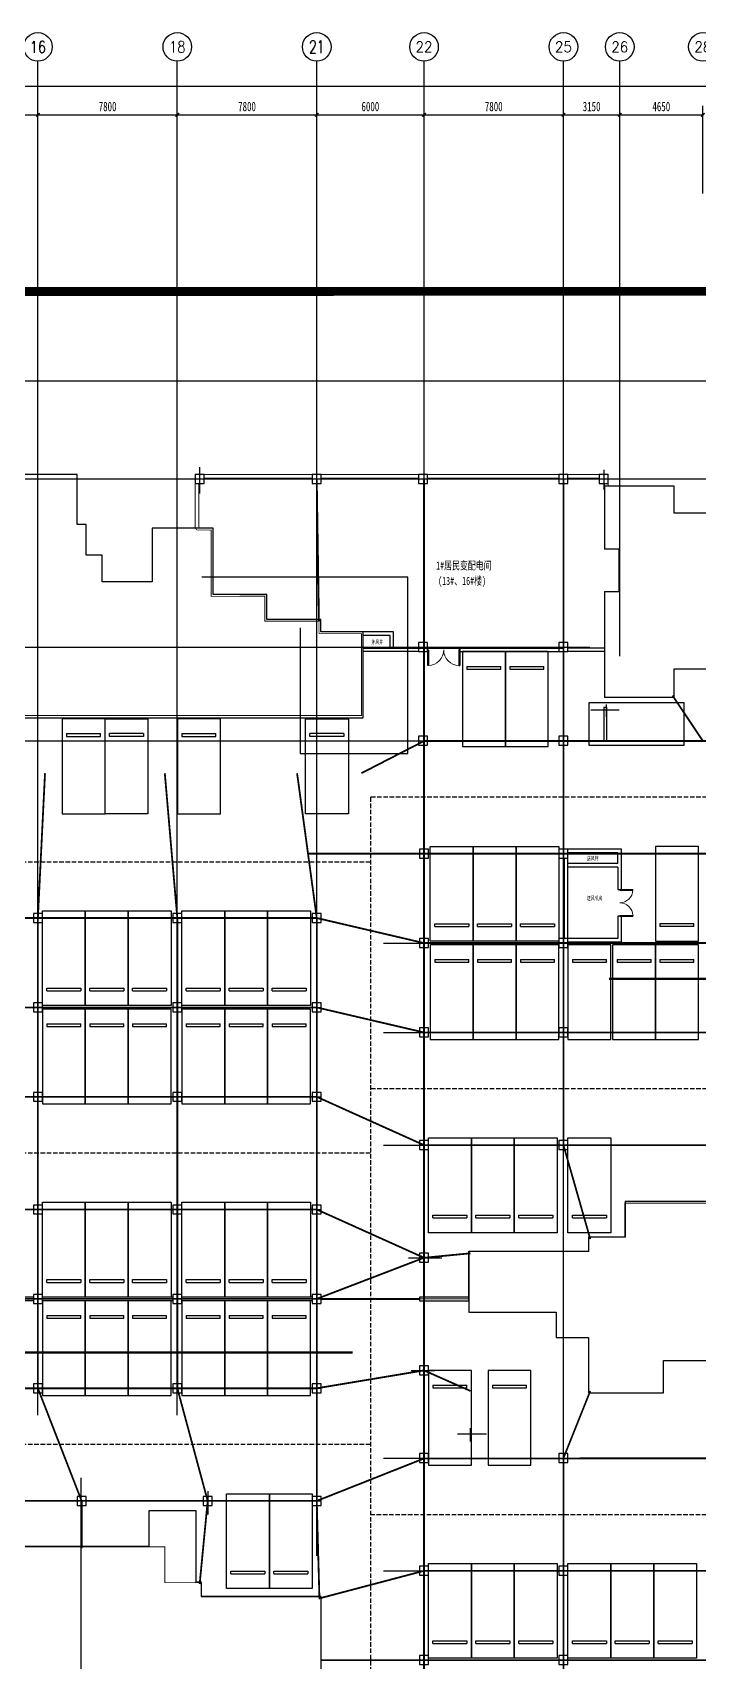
# Model space of a CAD drawing. Extents: x 64025 to 333417, y 2935 to 166261.
# Drawn here: x 131804 to 169050, y 75167 to 166261 of the extents above; entities that cross this region are included whole.
import ezdxf
from ezdxf.enums import TextEntityAlignment as Align

# ---------------------------------------------------------------- set-up
doc = ezdxf.new("R2010")
doc.units = 0
doc.header["$LTSCALE"] = 1000
doc.header["$MEASUREMENT"] = 0
for name, pattern in [('__DASH', [0.35, 0.25, -0.1]), ('DASH', [0.35, 0.25, -0.1]), ('DOTE', [2.42, 2, -0.2, 0.02, -0.2])]:
    doc.linetypes.add(name, pattern=pattern)
for name, color, linetype in [('AXIS', 3, 'Continuous'), ('AXIS_TEXT', 7, 'Continuous'), ('COLUMN', 9, 'Continuous'), ('DOTE', 1, 'Continuous'), ('NT-PY', 1, 'Continuous'), ('NT-加压送风', 6, 'Continuous'), ('PUB_TEXT', 7, 'Continuous'), ('WALL', 9, 'Continuous'), ('WINDOW', 4, 'Continuous'), ('住宅楼', 30, 'Continuous'), ('普通机动车位', 143, 'Continuous'), ('梁布置', 2, 'Continuous'), ('车行线', 2, 'Continuous'), ('道路红线', 7, 'Continuous'), ('防火分区', 4, 'Continuous'), ('防火卷帘', 6, 'Continuous')]:
    doc.layers.add(name, color=color, linetype=linetype)
doc.layers.add('挡土墙', color=2, linetype='Continuous', lineweight=9)
doc.styles.add('_TCH_AXIS', font='COMPLEX', dxfattribs={"bigfont": 'GBCBIG'})
doc.styles.add('COMPLEX', font='COMPLEX')
doc.styles.add('黑体', font='simhei.ttf', dxfattribs={"width": 0.7})
doc.styles.add('黑体_T3', font='simhei.ttf', dxfattribs={"width": 0.7})
doc.dimstyles.new('_TCH_ARCH&&200', dxfattribs={"dimtxt": 522.78481, "dimasz": 200, "dimexe": 500, "dimexo": 600, "dimgap": 200, "dimtad": 1, "dimdec": 0, "dimzin": 0, "dimdsep": 46, "dimtxsty": '黑体_T3', "dimblk": 'ARCHTICK', "dimcen": 0.09, "dimclrt": 7, "dimazin": 2, "dimtfac": 1, "dimtdec": 0, "dimtix": 1, "dimtmove": 2, "dimatfit": 3, "dimfxl": 0, "dimtolj": 1, "dimtzin": 0, "dimarcsym": 0})

# ---------------------------------------------------------------- blocks, each defined once
blk = doc.blocks.new('ptcw')
at = {"layer": '普通机动车位', "color": 251, "ltscale": 10}
for p, q in [((344174, 107795), (344174, 107645)), ((344174, 107795), (346074, 107795)), ((344174, 107645), (346074, 107645)), ((346074, 107645), (346074, 107795))]:
    blk.add_line(p, q, dxfattribs=at)
blk.add_lwpolyline([(346324, 108620), (343924, 108620), (343924, 103320), (346324, 103320)], close=True, dxfattribs=at)
blk = doc.blocks.new('766667')
at = {"layer": '车行线', "linetype": '__DASH'}
for p, q in [((1732017, -666961), (1732017, -755143)), ((1805796, -666961), (1732017, -666961)), ((1732017, -670593), (1666641, -670593)), ((1805796, -683261), (1732017, -683261)), ((1732017, -686861), (1669267, -686861)), ((1732017, -703161), (1671667, -703161)), ((1732017, -707061), (1805796, -707061))]:
    blk.add_line(p, q, dxfattribs=at)
blk = doc.blocks.new('5#住宅楼')
at = {"layer": 'DOTE'}
for p, q in [((0, -2161), (0, 1826)), ((-3000, 0), (7678, 0))]:
    blk.add_line(p, q, dxfattribs=at)
at = {"layer": '住宅楼'}
blk.add_lwpolyline([(43650, 10601), (35250, 10600), (35250, 8600), (33200, 8600), (33200, 7800), (20000, 7800), (20000, 8600), (17950, 8600), (17950, 10600), (8650, 10600), (8650, 8600), (6600, 8600), (6600, 7800), (-1000, 7800), (-1000, 1599), (-100, 1599), (-100, -100), (6800, -100), (6800, -100), (9900, -100), (9900, -100), (16700, -100), (16700, -100), (19800, -100), (19800, -100), (26700, -100), (26700, 3000), (31400, 3000), (31400, -100), (33400, -100), (33400, -100), (36700, -100), (36700, 1000), (46300, 1000), (46300, 3000), (53300, 3000), (53300, 7800), (46600, 7800), (46600, 8600), (46300, 8600), (46300, 12600), (43650, 12600)], close=True, dxfattribs=at)
blk = doc.blocks.new('12#住宅楼')
at = {"layer": 'DOTE'}
for p, q in [((-720, 0), (890, 0)), ((0, -427), (0, 329))]:
    blk.add_line(p, q, dxfattribs=at)
at = {"layer": '住宅楼'}
blk.add_lwpolyline([(15950, 3700), (19800, 3700), (19800, 2300), (23200, 2300), (23200, 3700), (26700, 3700), (26700, 10200), (20000, 10200), (20000, 11000), (17950, 11000), (17950, 13001), (16600, 13001), (16600, 13000), (8650, 13000), (8650, 11000), (6600, 11000), (6600, 10200), (-100, 10200), (-100, 8850), (-100, 8850), (-100, 6800), (4800, 6800), (4800, 5400), (6600, 5400), (6600, 2300), (10800, 2300), (10800, 4100), (15950, 4100)], close=True, dxfattribs=at)
blk = doc.blocks.new('13#住宅楼')
at = {"layer": 'DOTE'}
for p, q in [((1265, 0), (-1018, 0)), ((0, -486), (0, 561))]:
    blk.add_line(p, q, dxfattribs=at)
at = {"layer": '住宅楼'}
blk.add_lwpolyline([(-100, 3100), (39400, 3100), (39400, 800), (41500, 800), (41500, 3100), (65100, 3100), (65100, 7900), (62724, 7900), (62724, 8600), (59700, 8600), (59700, 10000), (56700, 10000), (56700, 13700), (53300, 13700), (53300, 10700), (50500, 10700), (50500, 12200), (49600, 12200), (49600, 13900), (49100, 13900), (49100, 16700), (41600, 16700), (41600, 13900), (40597, 13900), (40600, 10000), (35750, 10000), (35750, 8900), (34600, 8900), (34600, 8900), (30400, 8900), (30400, 8900), (29250, 8900), (29250, 10000), (24400, 10000), (24403, 13900), (23400, 13900), (23400, 16700), (15900, 16700), (15900, 13900), (15400, 13900), (15400, 12200), (14500, 12200), (14500, 10700), (11700, 10700), (11700, 13700), (8300, 13700), (8300, 10000), (6100, 10000), (6100, 7900), (-1000, 7900), (-1000, 4500), (-100, 4500)], close=True, dxfattribs=at)
blk = doc.blocks.new('第一防火分区')
at = {"layer": '防火分区', "color": 6, "const_width": 50}
for points in [[(62700, 4570), (65076, 4570), (65076, 0), (41476, 0), (41476, -2300), (39578, -2300), (39578, 0), (0, 0), (0, -16595), (2326, -16595), (2326, -32880), (4726, -32880), (4726, -32630), (71056, -32630), (71056, -32132), (71056, -29981), (77777, -29981), (77777, -29181), (79806, -29181), (79806, -27281), (89006, -27281)], [(97577, 2615), (82577, 2615), (82577, 1015), (78677, 1015), (78677, 6915), (79477, 6915), (79477, 9315), (78677, 9315), (78677, 12815), (78877, 12815), (78877, 13470), (55776, 13470), (55776, 10470), (55876, 10370), (56676, 10370), (56676, 6659), (59676, 6667), (59676, 5270), (62700, 5270), (62700, 4570)]]:
    blk.add_lwpolyline(points, dxfattribs=at)
blk = doc.blocks.new('15#住宅楼')
at = {"layer": 'DOTE'}
for p, q in [((1744374, -524193), (1745957, -524193)), ((1745241, -524588), (1745241, -523890))]:
    blk.add_line(p, q, dxfattribs=at)
at = {"layer": '住宅楼'}
blk.add_lwpolyline([(1771641, -511693), (1764041, -511693), (1764041, -513193), (1759891, -513193), (1759891, -510393), (1753191, -510393), (1753191, -513193), (1749041, -513193), (1749041, -511693), (1745141, -511693), (1745141, -515193), (1745941, -515193), (1745941, -517593), (1745141, -517593), (1745141, -523493), (1749041, -523493), (1749041, -521893), (1764041, -521893), (1764041, -523493), (1771641, -523493), (1771641, -521893), (1786641, -521893), (1786641, -523493), (1794541, -523493), (1794541, -521893), (1809541, -521893), (1809541, -523493), (1813441, -523493), (1813441, -517593), (1812641, -517593), (1812641, -515193), (1813441, -515193), (1813441, -511693), (1809541, -511693), (1809541, -513193), (1805391, -513193), (1805391, -510393), (1798691, -510393), (1798691, -513193), (1794541, -513193), (1794541, -510793), (1786641, -510793), (1786641, -513193), (1782491, -513193), (1782491, -510393), (1775791, -510393), (1775791, -513193), (1771641, -513193)], close=True, dxfattribs=at)
blk = doc.blocks.new('第三防火分区')
at = {"layer": '防火分区', "color": 6, "const_width": 50}
blk.add_lwpolyline([(38940, -24550), (41500, -24550), (41500, -23450), (51100, -23450), (51100, -21450), (58100, -21450), (58100, -16673), (51400, -16673), (51400, -15873), (51050, -15873), (49350, -15873), (49350, -13870), (48450, -13870), (40049, -13877), (40050, -15874), (38000, -15874), (38000, -16672), (24798, -16673), (24798, -15873), (22748, -15873), (22748, -13873), (13448, -13873), (13448, -15874), (11398, -15874), (11398, -16674), (3800, -16675), (3800, -16965), (200, -16975), (200, -250), (0, -250), (0, 0), (66329, 0), (66329, 498), (66329, 2649), (73050, 2649), (73050, 3449), (75079, 3449), (75079, 5350), (84279, 5350), (84279, 3483), (86429, 3483), (86429, 2683), (93129, 2683), (93129, 2201), (99528, 2200), (99528, -3216), (103331, -3216), (103331, -5600), (102850, -5600), (102850, -36194), (102850, -37800), (98650, -37800), (98650, -41100), (95950, -41100), (95950, -39700), (95950, -39700), (95950, -37193), (94228, -37193), (94228, -36493), (84528, -36493), (84528, -35293), (82628, -35293), (82628, -31593), (79728, -31593), (79728, -35293), (77828, -35293), (77828, -36493), (68250, -36493), (68250, -37193), (66350, -37193), (66350, -40124), (52450, -40124), (52450, -32424), (11399, -32424), (11399, -24550), (11601, -24550), (11600, -24550), (14700, -24550), (14700, -24550), (21498, -24550), (22430, -24550), (23512, -24550), (24600, -24550), (31500, -24550), (31500, -21450), (36200, -21450), (36200, -24550), (38200, -24550), (38940, -24550)], dxfattribs=at)
blk = doc.blocks.new('_ArchTick')
at = {"color": 0, "linetype": 'ByBlock', "const_width": 0.4}
blk.add_lwpolyline([(-0.5, -0.5), (0.5, 0.5)], dxfattribs=at)
blk = doc.blocks.new('*D91')
at = {"layer": 'AXIS', "color": 0, "lineweight": -2, "transparency": 16777216}
for p, q in [((128098, 157261), (128098, 162161)), ((132100, 157261), (132100, 162161)), ((128098, 161661), (132100, 161661))]:
    blk.add_line(p, q, dxfattribs=at)
at = {"layer": 'Defpoints', "color": 0, "transparency": 16777216}
for p in [(132100, 161661), (128098, 156661), (132100, 156661)]:
    blk.add_point(p, dxfattribs=at)
at = {"layer": 'AXIS', "color": 0, "lineweight": -2, "transparency": 16777216, "xscale": 200, "yscale": 200, "zscale": 200, "rotation": 180}
blk.add_blockref('_ArchTick', (128098, 161661), dxfattribs=at)
at = {"layer": 'AXIS', "color": 0, "lineweight": -2, "transparency": 16777216, "xscale": 200, "yscale": 200, "zscale": 200}
blk.add_blockref('_ArchTick', (132100, 161661), dxfattribs=at)
at = {"layer": 'AXIS', "color": 7, "transparency": 16777216, "insert": (130099, 162123), "char_height": 522.8, "attachment_point": 5, "style": '黑体_T3'}
blk.add_mtext('\\A1;4002', dxfattribs=at)
blk = doc.blocks.new('*D92')
at = {"layer": 'AXIS', "color": 0, "lineweight": -2, "transparency": 16777216}
for p, q in [((132100, 157261), (132100, 162161)), ((139900, 157261), (139900, 162161)), ((132100, 161661), (139900, 161661))]:
    blk.add_line(p, q, dxfattribs=at)
at = {"layer": 'Defpoints', "color": 0, "transparency": 16777216}
for p in [(139900, 161661), (132100, 156661), (139900, 156661)]:
    blk.add_point(p, dxfattribs=at)
at = {"layer": 'AXIS', "color": 0, "lineweight": -2, "transparency": 16777216, "xscale": 200, "yscale": 200, "zscale": 200, "rotation": 180}
blk.add_blockref('_ArchTick', (132100, 161661), dxfattribs=at)
at = {"layer": 'AXIS', "color": 0, "lineweight": -2, "transparency": 16777216, "xscale": 200, "yscale": 200, "zscale": 200}
blk.add_blockref('_ArchTick', (139900, 161661), dxfattribs=at)
at = {"layer": 'AXIS', "color": 7, "transparency": 16777216, "insert": (136000, 162123), "char_height": 522.8, "attachment_point": 5, "style": '黑体_T3'}
blk.add_mtext('\\A1;7800', dxfattribs=at)
blk = doc.blocks.new('*D93')
at = {"layer": 'AXIS', "color": 0, "lineweight": -2, "transparency": 16777216}
for p, q in [((139900, 157261), (139900, 162161)), ((147700, 157261), (147700, 162161)), ((139900, 161661), (147700, 161661))]:
    blk.add_line(p, q, dxfattribs=at)
at = {"layer": 'Defpoints', "color": 0, "transparency": 16777216}
for p in [(147700, 161661), (139900, 156661), (147700, 156661)]:
    blk.add_point(p, dxfattribs=at)
at = {"layer": 'AXIS', "color": 0, "lineweight": -2, "transparency": 16777216, "xscale": 200, "yscale": 200, "zscale": 200, "rotation": 180}
blk.add_blockref('_ArchTick', (139900, 161661), dxfattribs=at)
at = {"layer": 'AXIS', "color": 0, "lineweight": -2, "transparency": 16777216, "xscale": 200, "yscale": 200, "zscale": 200}
blk.add_blockref('_ArchTick', (147700, 161661), dxfattribs=at)
at = {"layer": 'AXIS', "color": 7, "transparency": 16777216, "insert": (143800, 162123), "char_height": 522.8, "attachment_point": 5, "style": '黑体_T3'}
blk.add_mtext('\\A1;7800', dxfattribs=at)
blk = doc.blocks.new('*D94')
at = {"layer": 'AXIS', "color": 0, "lineweight": -2, "transparency": 16777216}
for p, q in [((147700, 157261), (147700, 162161)), ((153700, 157261), (153700, 162161)), ((147700, 161661), (153700, 161661))]:
    blk.add_line(p, q, dxfattribs=at)
at = {"layer": 'Defpoints', "color": 0, "transparency": 16777216}
for p in [(153700, 161661), (147700, 156661), (153700, 156661)]:
    blk.add_point(p, dxfattribs=at)
at = {"layer": 'AXIS', "color": 0, "lineweight": -2, "transparency": 16777216, "xscale": 200, "yscale": 200, "zscale": 200, "rotation": 180}
blk.add_blockref('_ArchTick', (147700, 161661), dxfattribs=at)
at = {"layer": 'AXIS', "color": 0, "lineweight": -2, "transparency": 16777216, "xscale": 200, "yscale": 200, "zscale": 200}
blk.add_blockref('_ArchTick', (153700, 161661), dxfattribs=at)
at = {"layer": 'AXIS', "color": 7, "transparency": 16777216, "insert": (150700, 162123), "char_height": 522.8, "attachment_point": 5, "style": '黑体_T3'}
blk.add_mtext('\\A1;6000', dxfattribs=at)
blk = doc.blocks.new('*D95')
at = {"layer": 'AXIS', "color": 0, "lineweight": -2, "transparency": 16777216}
for p, q in [((153700, 157261), (153700, 162161)), ((161500, 157261), (161500, 162161)), ((153700, 161661), (161500, 161661))]:
    blk.add_line(p, q, dxfattribs=at)
at = {"layer": 'Defpoints', "color": 0, "transparency": 16777216}
for p in [(161500, 161661), (153700, 156661), (161500, 156661)]:
    blk.add_point(p, dxfattribs=at)
at = {"layer": 'AXIS', "color": 0, "lineweight": -2, "transparency": 16777216, "xscale": 200, "yscale": 200, "zscale": 200, "rotation": 180}
blk.add_blockref('_ArchTick', (153700, 161661), dxfattribs=at)
at = {"layer": 'AXIS', "color": 0, "lineweight": -2, "transparency": 16777216, "xscale": 200, "yscale": 200, "zscale": 200}
blk.add_blockref('_ArchTick', (161500, 161661), dxfattribs=at)
at = {"layer": 'AXIS', "color": 7, "transparency": 16777216, "insert": (157600, 162123), "char_height": 522.8, "attachment_point": 5, "style": '黑体_T3'}
blk.add_mtext('\\A1;7800', dxfattribs=at)
blk = doc.blocks.new('*D96')
at = {"layer": 'AXIS', "color": 0, "lineweight": -2, "transparency": 16777216}
for p, q in [((161500, 157261), (161500, 162161)), ((164650, 157261), (164650, 162161)), ((161500, 161661), (164650, 161661))]:
    blk.add_line(p, q, dxfattribs=at)
at = {"layer": 'Defpoints', "color": 0, "transparency": 16777216}
for p in [(164650, 161661), (161500, 156661), (164650, 156661)]:
    blk.add_point(p, dxfattribs=at)
at = {"layer": 'AXIS', "color": 0, "lineweight": -2, "transparency": 16777216, "xscale": 200, "yscale": 200, "zscale": 200, "rotation": 180}
blk.add_blockref('_ArchTick', (161500, 161661), dxfattribs=at)
at = {"layer": 'AXIS', "color": 0, "lineweight": -2, "transparency": 16777216, "xscale": 200, "yscale": 200, "zscale": 200}
blk.add_blockref('_ArchTick', (164650, 161661), dxfattribs=at)
at = {"layer": 'AXIS', "color": 7, "transparency": 16777216, "insert": (163075, 162123), "char_height": 522.8, "attachment_point": 5, "style": '黑体_T3'}
blk.add_mtext('\\A1;3150', dxfattribs=at)
blk = doc.blocks.new('*D97')
at = {"layer": 'AXIS', "color": 0, "lineweight": -2, "transparency": 16777216}
for p, q in [((164650, 157261), (164650, 162161)), ((169300, 157261), (169300, 162161)), ((164650, 161661), (169300, 161661))]:
    blk.add_line(p, q, dxfattribs=at)
at = {"layer": 'Defpoints', "color": 0, "transparency": 16777216}
for p in [(169300, 161661), (164650, 156661), (169300, 156661)]:
    blk.add_point(p, dxfattribs=at)
at = {"layer": 'AXIS', "color": 0, "lineweight": -2, "transparency": 16777216, "xscale": 200, "yscale": 200, "zscale": 200, "rotation": 180}
blk.add_blockref('_ArchTick', (164650, 161661), dxfattribs=at)
at = {"layer": 'AXIS', "color": 0, "lineweight": -2, "transparency": 16777216, "xscale": 200, "yscale": 200, "zscale": 200}
blk.add_blockref('_ArchTick', (169300, 161661), dxfattribs=at)
at = {"layer": 'AXIS', "color": 7, "transparency": 16777216, "insert": (166975, 162123), "char_height": 522.8, "attachment_point": 5, "style": '黑体_T3'}
blk.add_mtext('\\A1;4650', dxfattribs=at)
blk = doc.blocks.new('*D118')
at = {"layer": 'AXIS', "color": 0, "lineweight": -2, "transparency": 16777216}
for p, q in [((85350, 157261), (85350, 163761)), ((85350, 163261), (305700, 163261)), ((305700, 157261), (305700, 163761))]:
    blk.add_line(p, q, dxfattribs=at)
at = {"layer": 'Defpoints', "color": 0, "transparency": 16777216}
for p in [(305700, 163261), (85350, 156661), (305700, 156661)]:
    blk.add_point(p, dxfattribs=at)
at = {"layer": 'AXIS', "color": 0, "lineweight": -2, "transparency": 16777216, "xscale": 200, "yscale": 200, "zscale": 200, "rotation": 180}
blk.add_blockref('_ArchTick', (85350, 163261), dxfattribs=at)
at = {"layer": 'AXIS', "color": 0, "lineweight": -2, "transparency": 16777216, "xscale": 200, "yscale": 200, "zscale": 200}
blk.add_blockref('_ArchTick', (305700, 163261), dxfattribs=at)
at = {"layer": 'AXIS', "color": 7, "transparency": 16777216, "insert": (195525, 163723), "char_height": 522.8, "attachment_point": 5, "style": '黑体_T3'}
blk.add_mtext('\\A1;220350', dxfattribs=at)
blk = doc.blocks.new('_FZHK')
blk.add_lwpolyline([(-0.5, -0.5), (0.5, -0.5), (0.5, 0.5), (-0.5, 0.5)], close=True)
blk = doc.blocks.new('$DorLib2D$00000213')
at = {"color": 0, "linetype": 'DASH', "const_width": 0.02}
blk.add_lwpolyline([(0.5, 0), (-0.5, 0)], dxfattribs=at)
blk = doc.blocks.new('$DorLib2D$00000002')
for p, q in [((-0.5, 0), (-0.5, 0.4875)), ((-0.475, 0.4875), (-0.5, 0.4875)), ((-0.475, 0), (-0.475, 0.4875)), ((0.475, 0), (0.475, 0.4875)), ((0.475, 0.4875), (0.5, 0.4875)), ((0.5, 0), (0.5, 0.4875)), ((-0.5, 0), (-0.475, 0)), ((0.5, 0), (0.475, 0))]:
    blk.add_line(p, q)
at = {"lineweight": 13}
for centre, start, end in [((-0.4875, 0), 0, 88.53072), ((0.4875, 0), 91.46928, 180)]:
    blk.add_arc(centre, 0.4875, start, end, dxfattribs=at)
blk = doc.blocks.new('_AXISO')
blk.add_circle((0, 0), 0.5)
at = {"layer": 'AXIS_TEXT', "style": 'COMPLEX', "width": 1.041667}
blk.add_attdef('A', text='', height=0.56, dxfattribs=at).set_placement((-0.25, -0.28), (0.25, -0.28), align=Align.FIT)

msp = doc.modelspace()

# ---------------------------------------------------------------- linework, layer by layer
at = {"layer": 'AXIS'}
for p, q in [((132100.3, 156661.3), (132100.3, 164661.3)), ((139900.3, 156661.3), (139900.3, 164661.3)), ((147700.3, 156661.3), (147700.3, 164661.3)), ((153700.3, 156661.3), (153700.3, 164661.3)), ((161500.3, 156661.3), (161500.3, 164661.3)), ((164650.3, 156661.3), (164650.3, 164661.3))]:
    msp.add_line(p, q, dxfattribs=at)
at = {"layer": 'DOTE'}
for p, q in [((132100.3, 88930.4), (132100.3, 156661.3)), ((139900.3, 88930.4), (139900.3, 156661.3)), ((147700.3, 81069.5), (147700.3, 156661.3)), ((153700.3, 57444.4), (153700.3, 156661.3)), ((161500.3, 61482.6), (161500.3, 156661.3)), ((164650.3, 131386.7), (164650.3, 156661.3)), ((323816.8, 141292.1), (73624.8, 141292.1)), ((141149.8, 141948.1), (141149.8, 140485.5)), ((163750.7, 141802.6), (163750.7, 140714)), ((73624.8, 131892.1), (162980.8, 131892.1)), ((323816.8, 126642.1), (73624.8, 126642.1)), ((151439.8, 120342.1), (323816.8, 120342.1)), ((73624.8, 116742.4), (147950.3, 116742.4)), ((151439.8, 115342.1), (323816.8, 115342.1)), ((73624.8, 111742.4), (147950.3, 111742.4)), ((151439.8, 110342.1), (323816.8, 110342.1)), ((73624.8, 106742.4), (147950.3, 106742.4)), ((151439.8, 104042.1), (323816.8, 104042.1)), ((73624.8, 100442.4), (147950.3, 100442.4)), ((152831.8, 97742.1), (154698.8, 97742.1)), ((73624.8, 95442.4), (147950.3, 95442.4)), ((152990.3, 91442.2), (154286.3, 91442.2)), ((73624.8, 90442.4), (147950.3, 90442.4)), ((151439.8, 86542.2), (323816.8, 86542.2)), ((134500.2, 85426), (134500.2, 12535)), ((73624.8, 84142.4), (147950.3, 84142.4)), ((141599.9, 84696.9), (141599.9, 83385.5)), ((151439.8, 80242.2), (323816.8, 80242.2)), ((151439.8, 75242.2), (323816.8, 75242.2))]:
    msp.add_line(p, q, dxfattribs=at)
at = {"layer": 'NT-PY', "lineweight": 50}
for points in [[(189313.1, 113342.1), (164050.3, 113342.1)], [(97801, 92442.4), (149700.3, 92442.4)]]:
    msp.add_lwpolyline(points, dxfattribs=at)
at = {"layer": 'NT-加压送风'}
msp.add_lwpolyline([(146773.8, 132971.8), (146773.8, 127942.6), (146773.8, 125942.6), (152799.4, 125942.6), (152799.4, 135806.6), (141279.8, 135806.6)], dxfattribs=at)
at = {"layer": 'WALL'}
for p, q in [((151999.4, 132742.6), (150299.8, 132742.6)), ((150299.8, 132542.6), (150299.8, 132742.6)), ((151799.4, 132542.6), (150299.8, 132542.6)), ((151799.4, 131842.1), (151799.4, 132542.6)), ((151999.4, 131842.1), (151999.4, 132742.6)), ((151799.4, 131842.1), (150299.8, 131842.1)), ((150299.8, 131642.1), (150299.8, 131842.1)), ((151899.4, 131642.1), (150299.8, 131642.1)), ((153400.3, 131642.1), (151899.4, 131642.1)), ((153400.3, 131842.1), (151999.4, 131842.1)), ((161250.3, 131842.1), (155700.3, 131842.1)), ((155700.3, 131842.1), (155700.3, 131642.1)), ((155700.3, 131642.1), (161250.3, 131642.1)), ((163823.7, 131842.1), (161750.3, 131842.1)), ((163823.7, 131642.1), (161750.3, 131642.1)), ((163823.7, 131642.1), (163823.7, 131842.1)), ((164750.3, 120592.1), (161750.3, 120592.1)), ((164550.3, 120392.1), (161750.3, 120392.1)), ((164550.3, 119792.1), (164550.3, 120392.1)), ((164750.3, 119692.1), (164750.3, 120592.1)), ((161550.3, 115592.1), (161550.3, 120092.1)), ((161750.3, 115592.1), (161750.3, 120092.1)), ((164550.3, 119792.1), (161750.3, 119792.1)), ((161750.3, 119592.1), (161750.3, 119792.1)), ((164550.3, 119592.1), (161750.3, 119592.1)), ((164550.3, 119592.1), (164550.3, 118345.3)), ((164750.3, 118345.3), (164750.3, 119692.1)), ((164550.3, 118345.3), (164750.3, 118345.3)), ((164750.3, 116845.3), (164550.3, 116845.3)), ((164550.3, 116845.3), (164550.3, 115592.1)), ((164750.3, 115392.1), (164750.3, 116845.3)), ((164550.3, 115592.1), (161750.3, 115592.1)), ((164750.3, 115392.1), (161750.3, 115392.1)), ((131850.3, 95542.3), (124550.3, 95542.3)), ((131850.3, 95342.3), (124550.3, 95342.3)), ((139650.3, 95542.3), (132350.3, 95542.3)), ((139650.3, 95342.3), (132350.3, 95342.3)), ((147450.3, 95542.4), (140150.3, 95542.3)), ((147450.3, 95342.4), (140150.3, 95342.3)), ((156200.4, 95542.4), (153450.3, 95542.4)), ((153450.3, 95542.4), (153450.3, 95342.4)), ((153450.3, 95342.4), (156200.4, 95342.4)), ((156200.4, 95342.4), (156200.4, 95542.4))]:
    msp.add_line(p, q, dxfattribs=at)
at = {"layer": '挡土墙'}
for p, q in [((147450.3, 141542.6), (141399.8, 141542.6)), ((147450.3, 141342.6), (141399.8, 141342.6)), ((153400.3, 141542.6), (147950.3, 141542.6)), ((153400.3, 141342.6), (147950.3, 141342.6)), ((161250.3, 141542.6), (153900.3, 141542.6)), ((161250.3, 141342.6), (153900.3, 141342.6)), ((163500.7, 141542.6), (161750.3, 141542.6)), ((163500.7, 141342.6), (161750.3, 141342.6)), ((140899.8, 141042.6), (140899.8, 138542.6)), ((141099.8, 141042.6), (141099.8, 138542.6)), ((163800.7, 140887.5), (163800.7, 141042.6)), ((163800.7, 140887.5), (164000.7, 140887.5)), ((164000.7, 140887.5), (164000.7, 141042.6)), ((141099.8, 138542.6), (140899.8, 138542.6))]:
    msp.add_line(p, q, dxfattribs=at)
at = {"layer": '梁布置', "const_width": 100}
for points in [[(147700.3, 141292.1), (147823.8, 133342.6)], [(153700.3, 141292.1), (153700.3, 131642.1)], [(161500.3, 141292.1), (161500.3, 104042.1), (163000.4, 98791.7)], [(150299.8, 131842.1), (161500.3, 131842.1)], [(153700.3, 86518.6), (153700.3, 131642.1)], [(169300.3, 126642.1), (167600.7, 129187.5)], [(150199.8, 124842.6), (153700.3, 126642.1), (227499.8, 126642.1), (227499.8, 123042.4), (227499.8, 100541.6)], [(87700.3, 100442.4), (147700.3, 100442.4), (147700.3, 116742.4), (146599.8, 124842.6)], [(132499.8, 124842.6), (132100.3, 116742.4)], [(139199.8, 124842.6), (139900.3, 116742.4), (139900.3, 90442.4), (141599.9, 84142.4)], [(243099.8, 123042.4), (227499.8, 123042.4), (221500.3, 120342.1), (153700.3, 120342.1), (147211.2, 120342.1)], [(147700.3, 123042.4), (147700.3, 123042.4)], [(85349.8, 116742.4), (147700.3, 116742.4)], [(134548.2, 84142.4), (132100.3, 90442.4), (132100.3, 116742.4)], [(147700.3, 116742.4), (153700.3, 115342.1), (221500.3, 115342.1), (227499.8, 116841.6), (305699.8, 116841.6)], [(87700.3, 111742.4), (147700.3, 111742.4)], [(305699.8, 111841.6), (227499.8, 111841.6), (221750.3, 110342.1), (153700.3, 110342.1), (147700.3, 111742.4)], [(87700.3, 106742.4), (147700.3, 106742.4)], [(147700.3, 106742.4), (153700.3, 104042.1)], [(153700.3, 104042.1), (221500.3, 104042.1), (227499.8, 106841.6), (305699.8, 106841.6)], [(147700.3, 100442.4), (147700.3, 84142.4)], [(147700.3, 100442.4), (153700.3, 97742.1)], [(153700.3, 97742.1), (147700.3, 95442.1)], [(153700.3, 97742.1), (156300.4, 97991.8)], [(147700.3, 95442.1), (90100.3, 95442.4)], [(153700.3, 91442.2), (147700.3, 90442.4)], [(153700.3, 91442.2), (156300.4, 90291.8)], [(90100.3, 90442.4), (147700.3, 90442.4)], [(161500.3, 86542.2), (163000.4, 90291.8)], [(147700.3, 84142.4), (153700.3, 86518.6), (220428.3, 86542.2)], [(153700.3, 80234.9), (221500.3, 80242.2), (220428.3, 86542.2)], [(153701.8, 59292.2), (153700.3, 86518.6)], [(163300.3, 58942.2), (161500.3, 64092.2), (161500.3, 86521.3)], [(147700.3, 84142.4), (90100.3, 84142.4)], [(134548.2, 84142.4), (134550.2, 81492.1)], [(141599.9, 84142.4), (141150.2, 79492.1)], [(153729.2, 80242.2), (147850.2, 78692.1), (147700.3, 84142.4)], [(227479.5, 76442), (221500.3, 75242.2), (153752.2, 75242.2)], [(153752.2, 75242.2), (147950.2, 75242.2)]]:
    msp.add_lwpolyline(points, dxfattribs=at)
at = {"layer": '道路红线', "color": 1, "linetype": 'DOTE', "ltscale": 5000, "const_width": 500, "flags": 128}
msp.add_lwpolyline([(138340.5, 11882.6), (96412.9, 12877.5), (75168.4, 134529), (90928.2, 151781.5), (95948.4, 151782.1), (194643.1, 151794.1), (290080.8, 151805.6), (293333.1, 151806), (296585.5, 151806.4), (308540.1, 151782.1), (322311.6, 138326), (322416.1, 138223.6), (329526.7, 131257.2), (329241.1, 125556.6), (323327.1, 7493), (183207.8, 10817.9), (183207.8, 10817.9)], dxfattribs=at)
at = {"layer": '道路红线', "color": 1, "linetype": 'DOTE', "ltscale": 5000, "flags": 128}
msp.add_lwpolyline([(183326.4, 15816.5), (100632.6, 17778.7), (80516.4, 132970), (93133.1, 146781.8), (95949, 146782.1), (194643.7, 146794.1), (290081.4, 146805.6), (293333.7, 146806), (296580.7, 146806.4), (306498.6, 146786.2), (318814.8, 134752.1), (318917, 134652), (324420.4, 129260.2), (324247.4, 125806.8), (318577, 12607.1), (183326.4, 15816.5)], dxfattribs=at)

# ---------------------------------------------------------------- block references
at = {"layer": 'AXIS'}
ref = msp.add_blockref('_AXISO', (132100.3, 165461.3), dxfattribs=dict(at, xscale=1600, yscale=1600, zscale=1600))
ref.add_attrib('A', '16', dxfattribs={"layer": 'AXIS_TEXT', "height": 656.89, "style": '_TCH_AXIS'}).set_placement((131646.7, 165132.8), (132553.9, 165132.8), align=Align.FIT)
ref = msp.add_blockref('_AXISO', (139900.3, 165461.3), dxfattribs=dict(at, xscale=1600, yscale=1600, zscale=1600))
ref.add_attrib('A', '18', dxfattribs={"layer": 'AXIS_TEXT', "height": 642.28, "style": '_TCH_AXIS', "width": 1.034483}).set_placement((139441.5, 165140.1), (140359.1, 165140.1), align=Align.FIT)
ref = msp.add_blockref('_AXISO', (147700.3, 165461.3), dxfattribs=dict(at, xscale=1600, yscale=1600, zscale=1600))
ref.add_attrib('A', '21', dxfattribs={"layer": 'AXIS_TEXT', "height": 720.38, "style": '_TCH_AXIS', "width": 0.862069}).set_placement((147271.5, 165101.1), (148129.1, 165101.1), align=Align.FIT)
ref = msp.add_blockref('_AXISO', (153700.3, 165461.3), dxfattribs=dict(at, xscale=1600, yscale=1600, zscale=1600))
ref.add_attrib('A', '22', dxfattribs={"layer": 'AXIS_TEXT', "height": 588.55, "style": '_TCH_AXIS'}).set_placement((153223.9, 165167), (154176.7, 165167), align=Align.FIT)
ref = msp.add_blockref('_AXISO', (161500.3, 165461.3), dxfattribs=dict(at, xscale=1600, yscale=1600, zscale=1600))
ref.add_attrib('A', '25', dxfattribs={"layer": 'AXIS_TEXT', "height": 588.55, "style": '_TCH_AXIS'}).set_placement((161023.9, 165167), (161976.7, 165167), align=Align.FIT)
ref = msp.add_blockref('_AXISO', (164650.3, 165461.3), dxfattribs=dict(at, xscale=1600, yscale=1600, zscale=1600))
ref.add_attrib('A', '26', dxfattribs={"layer": 'AXIS_TEXT', "height": 601.3, "style": '_TCH_AXIS', "width": 0.970588}).set_placement((164177.9, 165160.6), (165122.8, 165160.6), align=Align.FIT)
ref = msp.add_blockref('_AXISO', (169300.3, 165461.3), dxfattribs=dict(at, xscale=1600, yscale=1600, zscale=1600))
ref.add_attrib('A', '28', dxfattribs={"layer": 'AXIS_TEXT', "height": 588.55, "style": '_TCH_AXIS'}).set_placement((168823.9, 165167), (169776.7, 165167), align=Align.FIT)
at = {"layer": 'COLUMN', "xscale": 500, "yscale": 500, "zscale": 500}
for p in [(141149.8, 141292.6), (147700.3, 141292.6), (153650.3, 141292.6), (161500.3, 141292.6), (163750.7, 141292.6), (153650.3, 131892.1), (161500.3, 131892.1), (153650.3, 126654.1), (161500.3, 126654.1), (153700.3, 120342.1), (161500.3, 120342.1), (132100.3, 116742.4), (139900.3, 116742.4), (147700.3, 116742.4), (153700.3, 115342.1), (161500.3, 115342.1), (132100.3, 111742.4), (139900.3, 111742.4), (147700.3, 111742.4), (153700.3, 110342.1), (161500.3, 110342.1), (132100.3, 106742.4), (139900.3, 106742.4), (147700.3, 106742.4), (153700.3, 104042.1), (161500.3, 104042.1), (132100.3, 100442.4), (139900.3, 100442.4), (147700.3, 100442.4), (153700.3, 97742.1), (132100.3, 95442.4), (139900.3, 95442.4), (147700.3, 95442.4), (153700.3, 91442.2), (132100.3, 90442.4), (139900.3, 90442.4), (147700.3, 90442.4), (153700.3, 86542.2), (161500.3, 86542.2), (147700.3, 84142.4), (153700.3, 80242.2), (161500.3, 80242.2), (153700.3, 75242.2), (161500.3, 75242.2)]:
    msp.add_blockref('_FZHK', p, dxfattribs=at)
at = {"layer": 'COLUMN', "xscale": 500, "yscale": 500, "zscale": 500, "rotation": 90}
for p in [(134548.2, 84142.4), (141599.9, 84142.4)]:
    msp.add_blockref('_FZHK', p, dxfattribs=at)
at = {"layer": 'WINDOW', "xscale": -1800, "yscale": 1800, "zscale": -1800, "rotation": 179.999999999548}
msp.add_blockref('$DorLib2D$00000002', (154800.3, 131742.1), dxfattribs=at)
at = {"layer": 'WINDOW', "color": 6, "xscale": -1500, "yscale": -1500, "zscale": -1500, "rotation": 89.9999999997837}
msp.add_blockref('$DorLib2D$00000002', (164650.3, 117595.3), dxfattribs=at)
at = {"layer": '住宅楼'}
for name, p in [('15#住宅楼', (-1581340.2, 652580.5)), ('13#住宅楼', (85199.8, 124842.6)), ('12#住宅楼', (156300.4, 87891.8)), ('5#住宅楼', (94650.2, 70992.1))]:
    msp.add_blockref(name, p, dxfattribs=at)
at = {"layer": '普通机动车位', "color": 251, "ltscale": 10}
for p in [(-188073.7, 23022.4), (-185673.7, 23022.4), (-210468.4, 19257.6), (-204013.6, 19257.6), (-189873.7, 6622.4), (-187473.7, 6622.4), (-185073.7, 6622.4), (-182173.7, 6622.4), (-179673.7, 6622.4), (-177273.7, 6622.4), (-211573.7, 3022.6), (-209173.7, 3022.6), (-206773.7, 3022.6), (-203773.7, 3022.6), (-201373.7, 3022.6), (-198973.7, 3022.6), (-211573.7, -13277.4), (-209173.7, -13277.4), (-206773.7, -13277.4), (-203773.7, -13277.4), (-201373.7, -13277.4), (-198973.7, -13277.4), (-189973.7, -17177.6), (-186644.6, -17177.6)]:
    msp.add_blockref('ptcw', p, dxfattribs=at)
at = {"layer": '普通机动车位', "color": 251, "ltscale": 10, "xscale": -1}
for p, rotation in [((271553.1, 472716.1), 90), ((-189873.7, 224061.9), 180), ((-187473.7, 224061.9), 180), ((-185073.7, 224061.9), 180), ((-211573.7, 220462.2), 180), ((-209173.7, 220462.2), 180), ((-206773.7, 220462.2), 180), ((-203773.7, 220462.2), 180), ((-201373.7, 220462.2), 180), ((-198973.7, 220462.2), 180), ((-189973.7, 207761.9), 180), ((-187573.7, 207761.9), 180), ((-185173.7, 207761.9), 180), ((-182173.7, 207761.9), 180), ((-211573.7, 204162.2), 180), ((-209173.7, 204162.2), 180), ((-206773.7, 204162.2), 180), ((-203773.7, 204162.2), 180), ((-201373.7, 204162.2), 180), ((-198973.7, 204162.2), 180), ((-201273.7, 187862.2), 180), ((-198873.7, 187862.2), 180), ((-189973.7, 183961.9), 180), ((-187573.7, 183961.9), 180), ((-185173.7, 183961.9), 180), ((-182173.7, 183961.9), 180), ((-179773.7, 183961.9), 180), ((-177373.7, 183961.9), 180)]:
    msp.add_blockref('ptcw', p, dxfattribs=dict(at, rotation=rotation))
for p in [(482179.6, 19257.6), (493395.2, 19257.6)]:
    msp.add_blockref('ptcw', p, dxfattribs=at)
at = {"layer": '普通机动车位', "color": 251, "ltscale": 10, "rotation": 180.0000000000369}
msp.add_blockref('ptcw', (512974.3, 224061.9), dxfattribs=at)
at = {"layer": '车行线', "color": 1, "linetype": '__DASH'}
msp.add_blockref('766667', (-1581317.2, 790453), dxfattribs=at)
at = {"layer": '防火分区'}
for name, p in [('第一防火分区', (85123.8, 128072.6)), ('第三防火分区', (89850.3, 95442.4))]:
    msp.add_blockref(name, p, dxfattribs=at)
at = {"layer": '防火卷帘', "color": 6, "xscale": -5500.000818420141, "yscale": -5500.000818420141, "zscale": 199.9999999905704, "rotation": 180.0002408675169}
msp.add_blockref('$DorLib2D$00000213', (150700.3, 95442.4), dxfattribs=at)

# ---------------------------------------------------------------- texts
at = {"layer": 'PUB_TEXT', "color": 0, "style": '黑体', "width": 0.7}
for s, height, p in [('1#居民变配电间', 450.63, (154376.7, 136230.5)), ('(13#、16#楼)', 450.63, (154486, 135374.4)), ('排风井', 225.32, (150756.4, 132061.5)), ('送风井', 225.32, (162805.4, 119965.3)), ('送风机房', 225.32, (162805.4, 117741.3))]:
    msp.add_text(s, height=height, rotation=360, dxfattribs=at).set_placement(p)

# ---------------------------------------------------------------- dimensions: what is measured, and where the dimension line sits
at = {"layer": 'AXIS'}
for p1, p2, distance, picture, middle in [((85349.8, 156661.3), (305699.8, 156661.3), 6600, '*D118', (195524.8, 163722.7)), ((128098.2, 156661.3), (132100.3, 156661.3), 5000, '*D91', (130099.2, 162122.7)), ((132100.3, 156661.3), (139900.3, 156661.3), 5000, '*D92', (136000.3, 162122.7)), ((139900.3, 156661.3), (147700.3, 156661.3), 5000, '*D93', (143800.3, 162122.7)), ((147700.3, 156661.3), (153700.3, 156661.3), 5000, '*D94', (150700.3, 162122.7)), ((153700.3, 156661.3), (161500.3, 156661.3), 5000, '*D95', (157600.3, 162122.7)), ((161500.3, 156661.3), (164650.3, 156661.3), 5000, '*D96', (163075.3, 162122.7)), ((164650.3, 156661.3), (169300.3, 156661.3), 5000, '*D97', (166975.3, 162122.7))]:
    dim = msp.add_aligned_dim(p1=p1, p2=p2, distance=distance, dimstyle='_TCH_ARCH&&200', dxfattribs=at)
    dim.commit()
    dim.dimension.update_dxf_attribs({"geometry": picture, "text_midpoint": middle})

doc.saveas('drawing.dxf')
